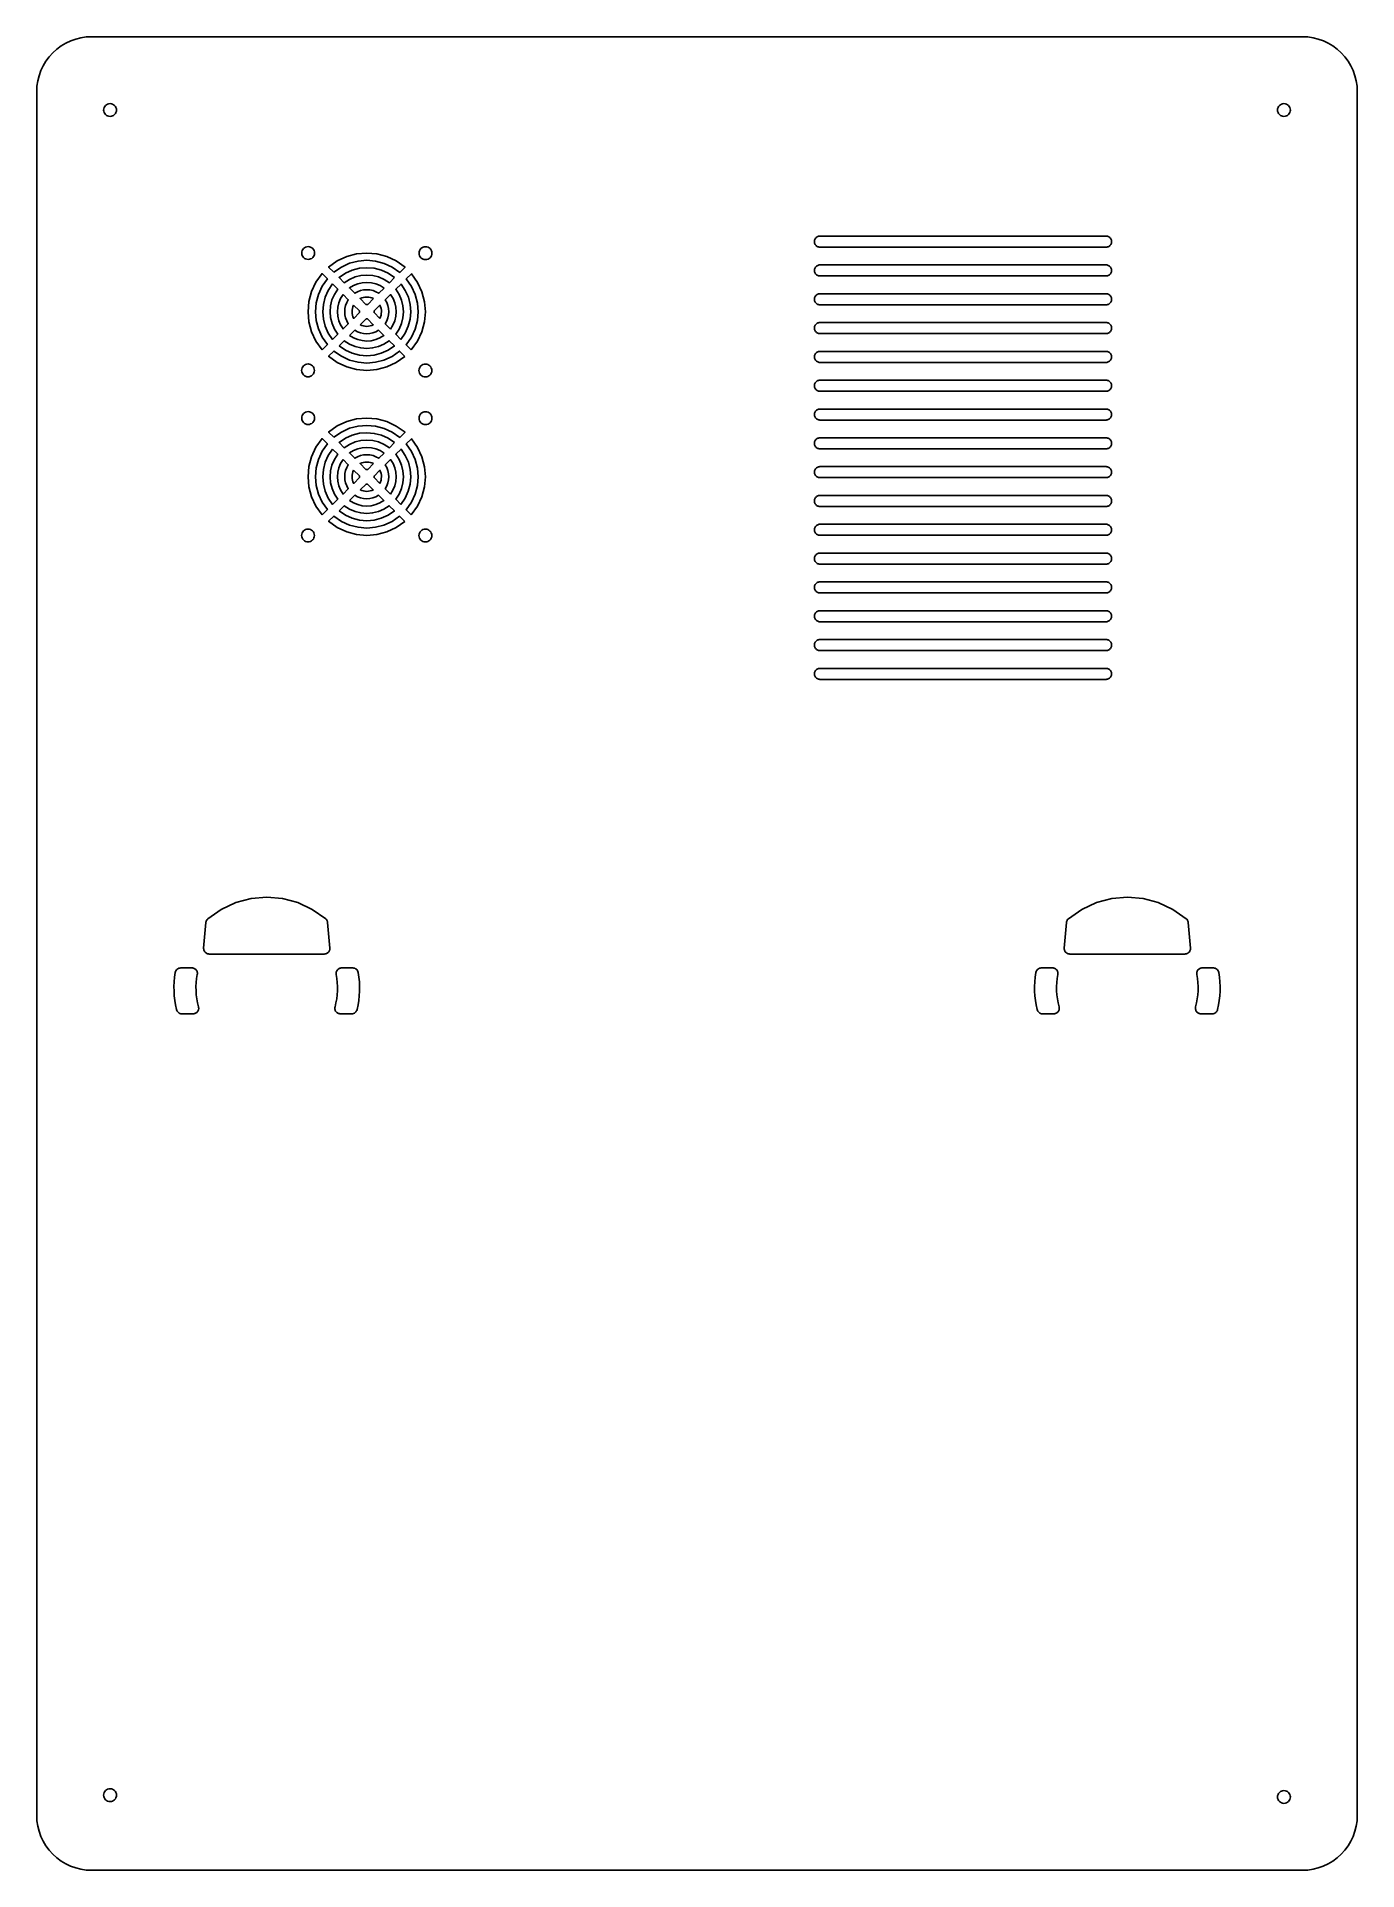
# Model space of a CAD drawing. Extents: x -8.7 to 5.5, y -6.6 to 13.1.
import ezdxf

# ---------------------------------------------------------------- set-up
doc = ezdxf.new("R2010")
doc.units = 0

msp = doc.modelspace()

# ---------------------------------------------------------------- linework, layer by layer
at = {"layer": 'LAYER_1', "color": 0}
for points in [[(-8.662843, 12.530894), (-8.659913, 12.589295), (-8.651307, 12.646709), (-8.637189, 12.702736), (-8.617717, 12.757), (-8.593051, 12.809106), (-8.56335, 12.858673), (-8.528783, 12.905311), (-8.4895, 12.94863), (-8.446165, 12.987858), (-8.399567, 13.022366), (-8.350083, 13.052004), (-8.298083, 13.076606), (-8.243933, 13.096008), (-8.188004, 13.110059), (-8.130665, 13.118591), (-8.072291, 13.121445), (4.919835, 13.121445), (4.978236, 13.118516), (5.03565, 13.109909), (5.091677, 13.095791), (5.145941, 13.076319), (5.198047, 13.051654), (5.247614, 13.021953), (5.294252, 12.987386), (5.337571, 12.948102), (5.376799, 12.904768), (5.411307, 12.858169), (5.440945, 12.808685), (5.465547, 12.756685), (5.484949, 12.702535), (5.499, 12.646606), (5.507531, 12.589268), (5.510386, 12.530894), (5.510386, -5.973039), (5.507457, -6.031445), (5.49885, -6.088854), (5.484732, -6.144886), (5.46526, -6.19915), (5.440594, -6.251256), (5.410894, -6.300823), (5.376327, -6.347461), (5.337043, -6.39078), (5.293709, -6.430008), (5.24711, -6.464516), (5.197626, -6.494154), (5.145626, -6.518756), (5.091476, -6.538157), (5.035547, -6.552205), (4.978209, -6.560736), (4.919835, -6.563591), (-8.072291, -6.563591), (-8.130693, -6.560661), (-8.188106, -6.552059), (-8.244134, -6.537941), (-8.298398, -6.518469), (-8.350504, -6.493803), (-8.400071, -6.464102), (-8.446709, -6.429535), (-8.490028, -6.390252), (-8.529256, -6.346917), (-8.563764, -6.300319), (-8.593402, -6.250835), (-8.618004, -6.198835), (-8.637406, -6.144681), (-8.651457, -6.088752), (-8.659988, -6.031413), (-8.662843, -5.973039)], [(-8.662843, 12.530894), (-8.662843, -5.973039)], [(-5.560803, 3.650701), (-5.704949, 3.752591), (-5.86115, 3.82537), (-6.025382, 3.869039), (-6.193634, 3.883594), (-6.361886, 3.869039), (-6.526118, 3.82537), (-6.682319, 3.752591), (-6.826465, 3.650701)], [(3.675161, 3.650701), (3.531016, 3.752591), (3.374815, 3.82537), (3.210583, 3.869039), (3.042331, 3.883594), (2.874079, 3.869039), (2.709846, 3.82537), (2.553646, 3.752591), (2.4095, 3.650701)], [(-6.847012, 3.610882), (-6.870925, 3.337559)], [(-6.826465, 3.650701), (-6.830685, 3.646736), (-6.834469, 3.642409), (-6.837803, 3.637756), (-6.840661, 3.632815), (-6.843031, 3.627622), (-6.844894, 3.622209), (-6.846224, 3.616618), (-6.847012, 3.610882)], [(-5.540256, 3.610882), (-5.541043, 3.616618), (-5.542374, 3.622209), (-5.544236, 3.627622), (-5.546606, 3.632815), (-5.549465, 3.637756), (-5.552799, 3.642409), (-5.556583, 3.646736), (-5.560803, 3.650701)], [(-5.516343, 3.337559), (-5.540256, 3.610882)], [(2.388953, 3.610882), (2.365039, 3.337559)], [(2.4095, 3.650701), (2.40528, 3.646736), (2.401496, 3.642409), (2.398161, 3.637756), (2.395303, 3.632815), (2.392933, 3.627622), (2.391071, 3.622209), (2.38974, 3.616618), (2.388953, 3.610882)], [(3.695709, 3.610882), (3.694921, 3.616618), (3.693591, 3.622209), (3.691728, 3.627622), (3.689358, 3.632815), (3.6865, 3.637756), (3.683165, 3.642409), (3.679382, 3.646736), (3.675161, 3.650701)], [(3.719622, 3.337559), (3.695709, 3.610882)], [(-6.870925, 3.337559), (-6.871142, 3.33139), (-6.87072, 3.32528), (-6.869673, 3.319276), (-6.868016, 3.313429), (-6.865772, 3.307783), (-6.862945, 3.302382), (-6.859563, 3.29728), (-6.855634, 3.292516), (-6.851232, 3.288189), (-6.846441, 3.28437), (-6.841307, 3.281091), (-6.835878, 3.278358), (-6.830197, 3.276201), (-6.824311, 3.274634), (-6.81826, 3.273681), (-6.812094, 3.273358)], [(-6.812094, 3.273358), (-5.575173, 3.273358)], [(-5.575173, 3.273358), (-5.569008, 3.273681), (-5.562957, 3.274634), (-5.557071, 3.276201), (-5.55139, 3.278358), (-5.545961, 3.281091), (-5.540827, 3.28437), (-5.536035, 3.288189), (-5.531634, 3.292516), (-5.527705, 3.29728), (-5.524323, 3.302382), (-5.521496, 3.307783), (-5.519252, 3.313429), (-5.517594, 3.319276), (-5.516547, 3.32528), (-5.516126, 3.33139), (-5.516343, 3.337559)], [(2.365039, 3.337559), (2.364823, 3.33139), (2.365244, 3.32528), (2.366291, 3.319276), (2.367949, 3.313429), (2.370193, 3.307783), (2.37302, 3.302382), (2.376402, 3.29728), (2.380331, 3.292516), (2.384732, 3.288189), (2.389524, 3.28437), (2.394657, 3.281091), (2.400087, 3.278358), (2.405768, 3.276201), (2.411654, 3.274634), (2.417705, 3.273681), (2.42387, 3.273358)], [(2.42387, 3.273358), (3.660791, 3.273358)], [(3.660791, 3.273358), (3.666957, 3.273681), (3.673008, 3.274634), (3.678894, 3.276201), (3.684575, 3.278358), (3.690004, 3.281091), (3.695138, 3.28437), (3.699929, 3.288189), (3.704331, 3.292516), (3.70826, 3.29728), (3.711642, 3.302382), (3.714469, 3.307783), (3.716713, 3.313429), (3.71837, 3.319276), (3.719417, 3.32528), (3.719839, 3.33139), (3.719622, 3.337559)], [(-7.175382, 3.074764), (-7.182567, 3.025114), (-7.187236, 2.97526), (-7.18939, 2.925299), (-7.189039, 2.875323), (-7.186177, 2.825429), (-7.180815, 2.775709), (-7.172949, 2.72626), (-7.162587, 2.677177)], [(-7.117169, 3.12389), (-7.127736, 3.122941), (-7.137728, 3.120205), (-7.146961, 3.115827), (-7.155256, 3.109969), (-7.162425, 3.102776), (-7.168291, 3.094409), (-7.172673, 3.08502), (-7.175382, 3.074764)], [(-6.997102, 3.123894), (-7.117169, 3.123894)], [(-6.93915, 3.053476), (-6.938244, 3.059992), (-6.938067, 3.066508), (-6.938606, 3.072965), (-6.939846, 3.079307), (-6.941768, 3.085476), (-6.944362, 3.091413), (-6.947614, 3.097063), (-6.951504, 3.102366), (-6.955961, 3.107205), (-6.960878, 3.11148), (-6.966205, 3.115165), (-6.97189, 3.11824), (-6.977874, 3.120673), (-6.984106, 3.122445), (-6.990535, 3.123524), (-6.997102, 3.12389)], [(-6.93915, 3.053476), (-6.946346, 3.010154), (-6.95102, 2.966598), (-6.953173, 2.922913), (-6.952811, 2.879217), (-6.949937, 2.83561), (-6.944555, 2.792209), (-6.936669, 2.749118), (-6.926283, 2.706445)], [(-5.460984, 2.706445), (-5.450598, 2.749114), (-5.442713, 2.792205), (-5.437331, 2.83561), (-5.434457, 2.879213), (-5.434094, 2.922909), (-5.436248, 2.966594), (-5.440921, 3.01015), (-5.448118, 3.053472)], [(-5.390165, 3.12389), (-5.396732, 3.123524), (-5.403161, 3.122445), (-5.409394, 3.120673), (-5.415378, 3.11824), (-5.421063, 3.115165), (-5.42639, 3.11148), (-5.431307, 3.107205), (-5.435764, 3.102366), (-5.439654, 3.097063), (-5.442906, 3.091413), (-5.4455, 3.085476), (-5.447421, 3.079307), (-5.448661, 3.072965), (-5.449201, 3.066508), (-5.449024, 3.059992), (-5.448118, 3.053476)], [(-5.270098, 3.123894), (-5.390165, 3.123894)], [(-5.211886, 3.074764), (-5.214594, 3.08502), (-5.218976, 3.094409), (-5.224843, 3.102776), (-5.232012, 3.109969), (-5.240307, 3.115827), (-5.249539, 3.120205), (-5.259531, 3.122941), (-5.270098, 3.12389)], [(-5.224681, 2.677177), (-5.214319, 2.72626), (-5.206453, 2.775709), (-5.201091, 2.825429), (-5.198228, 2.875323), (-5.197874, 2.925295), (-5.200031, 2.97526), (-5.204697, 3.02511), (-5.211882, 3.07476)], [(2.060583, 3.074764), (2.053398, 3.025114), (2.048728, 2.97526), (2.046575, 2.925299), (2.046925, 2.875323), (2.049787, 2.825429), (2.05515, 2.775709), (2.063016, 2.72626), (2.073378, 2.677177)], [(2.118795, 3.12389), (2.108228, 3.122941), (2.098236, 3.120205), (2.089004, 3.115827), (2.080709, 3.109969), (2.073539, 3.102776), (2.067673, 3.094409), (2.063291, 3.08502), (2.060583, 3.074764)], [(2.238862, 3.123894), (2.118795, 3.123894)], [(2.296815, 3.053476), (2.29772, 3.059992), (2.297898, 3.066508), (2.297358, 3.072965), (2.296118, 3.079307), (2.294197, 3.085476), (2.291602, 3.091413), (2.28835, 3.097063), (2.284461, 3.102366), (2.280004, 3.107205), (2.275087, 3.11148), (2.26976, 3.115165), (2.264075, 3.11824), (2.258091, 3.120673), (2.251858, 3.122445), (2.245429, 3.123524), (2.238862, 3.12389)], [(2.296815, 3.053476), (2.289618, 3.010154), (2.284945, 2.966598), (2.282791, 2.922913), (2.283154, 2.879217), (2.286028, 2.83561), (2.291409, 2.792209), (2.299295, 2.749118), (2.309681, 2.706445)], [(3.77498, 2.706445), (3.785366, 2.749114), (3.793252, 2.792205), (3.798634, 2.83561), (3.801508, 2.879213), (3.80187, 2.922909), (3.799717, 2.966594), (3.795043, 3.01015), (3.787846, 3.053472)], [(3.845799, 3.12389), (3.839232, 3.123524), (3.832803, 3.122445), (3.826571, 3.120673), (3.820587, 3.11824), (3.814902, 3.115165), (3.809575, 3.11148), (3.804657, 3.107205), (3.800201, 3.102366), (3.796311, 3.097063), (3.793059, 3.091413), (3.790465, 3.085476), (3.788543, 3.079307), (3.787303, 3.072965), (3.786764, 3.066508), (3.786941, 3.059992), (3.787846, 3.053476)], [(3.965866, 3.123894), (3.845799, 3.123894)], [(4.024079, 3.074764), (4.02137, 3.08502), (4.016988, 3.094409), (4.011122, 3.102776), (4.003953, 3.109969), (3.995657, 3.115827), (3.986425, 3.120205), (3.976433, 3.122941), (3.965866, 3.12389)], [(4.011283, 2.677177), (4.021646, 2.72626), (4.029512, 2.775709), (4.034874, 2.825429), (4.037736, 2.875323), (4.038091, 2.925295), (4.035933, 2.97526), (4.031268, 3.02511), (4.024083, 3.07476)], [(-7.162587, 2.677177), (-7.159425, 2.667583), (-7.154787, 2.658854), (-7.148843, 2.651114), (-7.141748, 2.644492), (-7.133665, 2.639118), (-7.12476, 2.635122), (-7.115193, 2.63263), (-7.10513, 2.631772)], [(-7.10513, 2.631772), (-6.983236, 2.631772)], [(-6.983236, 2.631772), (-6.976386, 2.632169), (-6.969697, 2.633343), (-6.963228, 2.635264), (-6.957039, 2.637902), (-6.951189, 2.64122), (-6.945736, 2.645201), (-6.940748, 2.649807), (-6.93628, 2.655012), (-6.932445, 2.660697), (-6.929319, 2.666728), (-6.926925, 2.673035), (-6.925268, 2.679559), (-6.924362, 2.686224), (-6.92422, 2.692972), (-6.924858, 2.699732), (-6.926283, 2.706441)], [(-5.460984, 2.706445), (-5.462409, 2.699736), (-5.463047, 2.692972), (-5.462906, 2.686224), (-5.462, 2.679559), (-5.460343, 2.673035), (-5.457949, 2.666728), (-5.454823, 2.660697), (-5.450988, 2.655012), (-5.44652, 2.649807), (-5.441531, 2.645201), (-5.436079, 2.64122), (-5.430228, 2.637902), (-5.424039, 2.635264), (-5.417571, 2.633343), (-5.410882, 2.632169), (-5.404031, 2.631772)], [(-5.404031, 2.631772), (-5.282138, 2.631772)], [(-5.282138, 2.631772), (-5.272075, 2.63263), (-5.262508, 2.635122), (-5.253602, 2.639118), (-5.24552, 2.644492), (-5.238425, 2.651114), (-5.23248, 2.658854), (-5.227843, 2.667583), (-5.224681, 2.677177)], [(2.073378, 2.677177), (2.076539, 2.667583), (2.081177, 2.658854), (2.087122, 2.651114), (2.094217, 2.644492), (2.102299, 2.639118), (2.111205, 2.635122), (2.120772, 2.63263), (2.130835, 2.631772)], [(2.130835, 2.631772), (2.252728, 2.631772)], [(2.252728, 2.631772), (2.259579, 2.632169), (2.266268, 2.633343), (2.272736, 2.635264), (2.278925, 2.637902), (2.284776, 2.64122), (2.290228, 2.645201), (2.295217, 2.649807), (2.299685, 2.655012), (2.30352, 2.660697), (2.306646, 2.666728), (2.309039, 2.673035), (2.310697, 2.679559), (2.311602, 2.686224), (2.311744, 2.692972), (2.311106, 2.699732), (2.309681, 2.706441)], [(3.77498, 2.706445), (3.773555, 2.699736), (3.772917, 2.692972), (3.773059, 2.686224), (3.773965, 2.679559), (3.775622, 2.673035), (3.778016, 2.666728), (3.781142, 2.660697), (3.784976, 2.655012), (3.789445, 2.649807), (3.794433, 2.645201), (3.799886, 2.64122), (3.805736, 2.637902), (3.811925, 2.635264), (3.818394, 2.633343), (3.825083, 2.632169), (3.831933, 2.631772)], [(3.831933, 2.631772), (3.953827, 2.631772)], [(3.953827, 2.631772), (3.96389, 2.63263), (3.973457, 2.635122), (3.982362, 2.639118), (3.990445, 2.644492), (3.997539, 2.651114), (4.003484, 2.658854), (4.008122, 2.667583), (4.011283, 2.677177)]]:
    msp.add_lwpolyline(points, dxfattribs=at)
for points in [[(-7.94435, 12.334039), (-7.942949, 12.347925), (-7.938937, 12.360858), (-7.932583, 12.372559), (-7.924169, 12.382756), (-7.913972, 12.391169), (-7.902272, 12.397524), (-7.889339, 12.401535), (-7.875453, 12.402937), (-7.861567, 12.401539), (-7.848634, 12.397524), (-7.836933, 12.391173), (-7.826736, 12.38276), (-7.818323, 12.372563), (-7.811969, 12.360862), (-7.807957, 12.347929), (-7.806555, 12.334043), (-7.807957, 12.320157), (-7.811969, 12.307224), (-7.818323, 12.295524), (-7.826736, 12.285327), (-7.836933, 12.276909), (-7.848634, 12.270559), (-7.861567, 12.266543), (-7.875453, 12.265142), (-7.889339, 12.266543), (-7.902272, 12.270555), (-7.913972, 12.276909), (-7.924169, 12.285323), (-7.932583, 12.29552), (-7.938937, 12.30722), (-7.942949, 12.320154)], [(4.654083, 12.334043), (4.655484, 12.347929), (4.659496, 12.360858), (4.66585, 12.372563), (4.674264, 12.38276), (4.684461, 12.391169), (4.696165, 12.397524), (4.709094, 12.401535), (4.72298, 12.402937), (4.736866, 12.401539), (4.749799, 12.397524), (4.7615, 12.391173), (4.771697, 12.38276), (4.78011, 12.372563), (4.786465, 12.360862), (4.790476, 12.347929), (4.791878, 12.334043), (4.79048, 12.320157), (4.786465, 12.307224), (4.780114, 12.295524), (4.771701, 12.285327), (4.761504, 12.276913), (4.749803, 12.270559), (4.73687, 12.266547), (4.722984, 12.265146), (4.709098, 12.266543), (4.696165, 12.270559), (4.684465, 12.276909), (4.674268, 12.285323), (4.665854, 12.29552), (4.6595, 12.30722), (4.655488, 12.320154), (4.654087, 12.334039)], [(-5.818354, 10.79861), (-5.816953, 10.812496), (-5.812941, 10.825425), (-5.806587, 10.83713), (-5.798173, 10.847327), (-5.787976, 10.855736), (-5.776272, 10.862091), (-5.763343, 10.866102), (-5.749457, 10.867504), (-5.735571, 10.866106), (-5.722638, 10.862091), (-5.710937, 10.85574), (-5.70074, 10.847327), (-5.692327, 10.83713), (-5.685972, 10.825429), (-5.681961, 10.812496), (-5.680559, 10.79861), (-5.681957, 10.784724), (-5.685972, 10.771791), (-5.692323, 10.760091), (-5.700736, 10.749894), (-5.710933, 10.74148), (-5.722634, 10.735126), (-5.735567, 10.731114), (-5.749453, 10.729713), (-5.763339, 10.73111), (-5.776272, 10.735126), (-5.787972, 10.741476), (-5.798169, 10.74989), (-5.806583, 10.760087), (-5.812937, 10.771787), (-5.816949, 10.78472), (-5.81835, 10.798606)], [(-4.42072, 10.797236), (-4.422122, 10.811122), (-4.426134, 10.824055), (-4.432488, 10.835756), (-4.440902, 10.845953), (-4.451098, 10.854366), (-4.462799, 10.86072), (-4.475732, 10.864732), (-4.489618, 10.866134), (-4.503504, 10.864732), (-4.516437, 10.86072), (-4.528138, 10.854366), (-4.538335, 10.845953), (-4.546748, 10.835756), (-4.553102, 10.824055), (-4.557114, 10.811122), (-4.558516, 10.797236), (-4.557114, 10.78335), (-4.553102, 10.770417), (-4.546748, 10.758717), (-4.538335, 10.74852), (-4.528138, 10.740106), (-4.516437, 10.733752), (-4.503504, 10.72974), (-4.489618, 10.728339), (-4.475732, 10.72974), (-4.462799, 10.733752), (-4.451098, 10.740106), (-4.440902, 10.74852), (-4.432488, 10.758717), (-4.426134, 10.770417), (-4.422122, 10.78335)], [(-0.257331, 10.980161), (2.813535, 10.980161), (2.821358, 10.979642), (2.828941, 10.978118), (2.836205, 10.975638), (2.843059, 10.972248), (2.849421, 10.968008), (2.855201, 10.962957), (2.860315, 10.95715), (2.864677, 10.950634), (2.868138, 10.943598), (2.87061, 10.936268), (2.872094, 10.928736), (2.872587, 10.921106), (2.872094, 10.913476), (2.87061, 10.905945), (2.868138, 10.898614), (2.864677, 10.891579), (2.860315, 10.885063), (2.855201, 10.879256), (2.849421, 10.874205), (2.843059, 10.869961), (2.836205, 10.866575), (2.828941, 10.864094), (2.821358, 10.862571), (2.813535, 10.862051), (-0.257331, 10.862051), (-0.265154, 10.862571), (-0.272736, 10.864094), (-0.28, 10.866575), (-0.286854, 10.869961), (-0.293217, 10.874205), (-0.298996, 10.879256), (-0.30411, 10.885063), (-0.308472, 10.891579), (-0.311933, 10.898614), (-0.314406, 10.905945), (-0.31589, 10.913476), (-0.316382, 10.921106), (-0.31589, 10.928736), (-0.314406, 10.936268), (-0.311933, 10.943598), (-0.308472, 10.950634), (-0.30411, 10.95715), (-0.298996, 10.962957), (-0.293217, 10.968008), (-0.286854, 10.972248), (-0.28, 10.975638), (-0.272736, 10.978118), (-0.265154, 10.979642)], [(-5.473874, 10.592098), (-5.529681, 10.648028), (-5.436382, 10.714213), (-5.335193, 10.761421), (-5.228744, 10.789673), (-5.119673, 10.798976), (-5.010622, 10.789339), (-4.904224, 10.760776), (-4.803118, 10.713299), (-4.709937, 10.646917), (-4.765862, 10.59111), (-4.846657, 10.647543), (-4.934031, 10.687906), (-5.025787, 10.712189), (-5.119744, 10.720386), (-5.21372, 10.712484), (-5.305524, 10.688476), (-5.392969, 10.64835)], [(-4.821854, 10.535244), (-4.877945, 10.479276), (-4.93374, 10.515764), (-4.993555, 10.541862), (-5.056051, 10.557571), (-5.119894, 10.562878), (-5.183748, 10.557783), (-5.24628, 10.54228), (-5.306154, 10.516354), (-5.362031, 10.480012), (-5.418004, 10.536106), (-5.349634, 10.582335), (-5.275965, 10.615307), (-5.198772, 10.635035), (-5.119819, 10.641524), (-5.040882, 10.634783), (-4.963728, 10.614815), (-4.89013, 10.581634)], [(2.813535, 10.552713), (-0.257331, 10.552713), (-0.265154, 10.553232), (-0.272736, 10.554756), (-0.28, 10.557236), (-0.286854, 10.560626), (-0.293217, 10.564866), (-0.298996, 10.569917), (-0.30411, 10.575724), (-0.308472, 10.58224), (-0.311933, 10.589276), (-0.314406, 10.596606), (-0.31589, 10.604138), (-0.316382, 10.611768), (-0.31589, 10.619398), (-0.314406, 10.626929), (-0.311933, 10.63426), (-0.308472, 10.641295), (-0.30411, 10.647811), (-0.298996, 10.653618), (-0.293217, 10.658669), (-0.286854, 10.662909), (-0.28, 10.666299), (-0.272736, 10.66878), (-0.265154, 10.670303), (-0.257331, 10.670823), (2.813535, 10.670823), (2.821358, 10.670303), (2.828941, 10.66878), (2.836205, 10.666299), (2.843059, 10.662909), (2.849421, 10.658669), (2.855201, 10.653618), (2.860315, 10.647811), (2.864677, 10.641295), (2.868138, 10.63426), (2.87061, 10.626929), (2.872094, 10.619398), (2.872587, 10.611768), (2.872094, 10.604138), (2.87061, 10.596606), (2.868138, 10.589276), (2.864677, 10.58224), (2.860315, 10.575724), (2.855201, 10.569917), (2.849421, 10.564866), (2.843059, 10.560626), (2.836205, 10.557236), (2.828941, 10.554756), (2.821358, 10.553232)], [(-5.59913, 9.759661), (-5.665276, 9.852776), (-5.712516, 9.95378), (-5.74085, 10.060047), (-5.750295, 10.168949), (-5.740854, 10.277866), (-5.712535, 10.384169), (-5.665343, 10.485236), (-5.599283, 10.578437), (-5.543469, 10.522496), (-5.599579, 10.441685), (-5.639657, 10.354362), (-5.663701, 10.262701), (-5.671705, 10.168878), (-5.663661, 10.075067), (-5.639567, 9.983445), (-5.599417, 9.896185), (-5.543201, 9.815465)], [(-5.487583, 10.466492), (-5.431591, 10.410374), (-5.467768, 10.354583), (-5.493594, 10.294827), (-5.509071, 10.232433), (-5.514197, 10.168728), (-5.508969, 10.105035), (-5.493378, 10.042685), (-5.467433, 9.982996), (-5.431122, 9.927299), (-5.487213, 9.871335), (-5.533406, 9.939524), (-5.566406, 10.013004), (-5.586217, 10.090016), (-5.592843, 10.168803), (-5.586287, 10.247602), (-5.566559, 10.324657), (-5.533654, 10.398205)], [(-4.934213, 10.42313), (-4.990843, 10.366622), (-5.021256, 10.383524), (-5.053287, 10.395618), (-5.08639, 10.402902), (-5.120039, 10.405374), (-5.153697, 10.403031), (-5.186823, 10.39587), (-5.218886, 10.383894), (-5.249354, 10.367091), (-5.305878, 10.423732), (-5.262646, 10.450201), (-5.21663, 10.469075), (-5.16876, 10.480366), (-5.119969, 10.484071), (-5.071185, 10.480193), (-5.023343, 10.468744), (-4.977374, 10.44972)], [(-4.754142, 9.870795), (-4.810114, 9.92689), (-4.773799, 9.982484), (-4.747791, 10.042071), (-4.732094, 10.104327), (-4.72672, 10.167929), (-4.731677, 10.231563), (-4.746969, 10.293906), (-4.772606, 10.353634), (-4.808594, 10.409429), (-4.752476, 10.465429), (-4.70661, 10.39713), (-4.673929, 10.323598), (-4.654421, 10.246591), (-4.648075, 10.167862), (-4.654886, 10.089161), (-4.674839, 10.012252), (-4.707929, 9.938878)], [(-4.642465, 9.758874), (-4.698272, 9.814803), (-4.64202, 9.895406), (-4.601752, 9.982551), (-4.577476, 10.074067), (-4.569213, 10.167787), (-4.576969, 10.261543), (-4.600752, 10.353161), (-4.640583, 10.440476), (-4.696465, 10.521315), (-4.640524, 10.577134), (-4.574713, 10.483894), (-4.527799, 10.382831), (-4.499776, 10.276567), (-4.490622, 10.167717), (-4.500327, 10.058902), (-4.528882, 9.952744), (-4.576264, 9.851862)], [(-5.375406, 10.354071), (-5.318839, 10.297378), (-5.335457, 10.267), (-5.347303, 10.235055), (-5.354382, 10.202067), (-5.356693, 10.168567), (-5.354228, 10.135075), (-5.346996, 10.102126), (-5.334992, 10.070244), (-5.31822, 10.039957), (-5.374854, 9.983449), (-5.401291, 10.0265), (-5.420193, 10.072331), (-5.431559, 10.12002), (-5.43539, 10.16865), (-5.431689, 10.217291), (-5.420457, 10.265024), (-5.401697, 10.310925)], [(-5.261256, 10.239673), (-5.198795, 10.177075), (-5.198583, 10.159335), (-5.26065, 10.097406), (-5.268154, 10.114488), (-5.273531, 10.132154), (-5.276791, 10.150209), (-5.277929, 10.168465), (-5.276945, 10.186728), (-5.273839, 10.204815), (-5.26861, 10.222524)], [(-5.048417, 10.309173), (-5.110484, 10.247244), (-5.120161, 10.247878), (-5.129843, 10.247315), (-5.191882, 10.309488), (-5.174618, 10.317012), (-5.156776, 10.322374), (-5.138539, 10.325575), (-5.120114, 10.32661), (-5.101693, 10.325488), (-5.083472, 10.322209), (-5.06565, 10.316772)], [(-4.980264, 10.097413), (-5.042303, 10.159583), (-5.042063, 10.176472), (-4.97935, 10.239047), (-4.972098, 10.221957), (-4.966957, 10.204315), (-4.963921, 10.186307), (-4.962988, 10.168126), (-4.964157, 10.149957), (-4.967429, 10.131988), (-4.972799, 10.114413)], [(-4.866268, 9.983165), (-4.922787, 10.039811), (-4.906039, 10.070012), (-4.894028, 10.101803), (-4.886756, 10.134665), (-4.884228, 10.168071), (-4.886445, 10.201496), (-4.893413, 10.234417), (-4.905134, 10.266311), (-4.921614, 10.296657), (-4.864909, 10.35324), (-4.838783, 10.310106), (-4.820181, 10.264244), (-4.809098, 10.216571), (-4.805528, 10.168004), (-4.809465, 10.119461), (-4.820906, 10.071862), (-4.839843, 10.026126)], [(2.813535, 10.243378), (-0.257331, 10.243378), (-0.265154, 10.243898), (-0.272736, 10.245421), (-0.28, 10.247902), (-0.286854, 10.251291), (-0.293217, 10.255531), (-0.298996, 10.260583), (-0.30411, 10.26639), (-0.308472, 10.272906), (-0.311933, 10.279941), (-0.314406, 10.287272), (-0.31589, 10.294803), (-0.316382, 10.302433), (-0.31589, 10.310063), (-0.314406, 10.317594), (-0.311933, 10.324925), (-0.308472, 10.331961), (-0.30411, 10.338476), (-0.298996, 10.344283), (-0.293217, 10.349335), (-0.286854, 10.353575), (-0.28, 10.356965), (-0.272736, 10.359445), (-0.265154, 10.360969), (-0.257331, 10.361488), (2.813535, 10.361488), (2.821358, 10.360969), (2.828941, 10.359445), (2.836205, 10.356965), (2.843059, 10.353575), (2.849421, 10.349335), (2.855201, 10.344283), (2.860315, 10.338476), (2.864677, 10.331961), (2.868138, 10.324925), (2.87061, 10.317594), (2.872094, 10.310063), (2.872587, 10.302433), (2.872094, 10.294803), (2.87061, 10.287272), (2.868138, 10.279941), (2.864677, 10.272906), (2.860315, 10.26639), (2.855201, 10.260583), (2.849421, 10.255531), (2.843059, 10.251291), (2.836205, 10.247902), (2.828941, 10.245421), (2.821358, 10.243898)], [(-5.190673, 10.028181), (-5.127961, 10.09076), (-5.112697, 10.090783), (-5.050232, 10.028185), (-5.067146, 10.020957), (-5.084606, 10.015795), (-5.102437, 10.012697), (-5.120449, 10.011665), (-5.138465, 10.012697), (-5.156295, 10.015795), (-5.17376, 10.020957)], [(2.813535, 9.934039), (-0.257331, 9.934039), (-0.265154, 9.934559), (-0.272736, 9.936083), (-0.28, 9.938563), (-0.286854, 9.941953), (-0.293217, 9.946193), (-0.298996, 9.951244), (-0.30411, 9.957051), (-0.308472, 9.963567), (-0.311933, 9.970602), (-0.314406, 9.977933), (-0.31589, 9.985465), (-0.316382, 9.993094), (-0.31589, 10.000724), (-0.314406, 10.008256), (-0.311933, 10.015587), (-0.308472, 10.022622), (-0.30411, 10.029138), (-0.298996, 10.034945), (-0.293217, 10.039996), (-0.286854, 10.044236), (-0.28, 10.047626), (-0.272736, 10.050106), (-0.265154, 10.05163), (-0.257331, 10.05215), (2.813535, 10.05215), (2.821358, 10.05163), (2.828941, 10.050106), (2.836205, 10.047626), (2.843059, 10.044236), (2.849421, 10.039996), (2.855201, 10.034945), (2.860315, 10.029138), (2.864677, 10.022622), (2.868138, 10.015587), (2.87061, 10.008256), (2.872094, 10.000724), (2.872587, 9.993094), (2.872094, 9.985465), (2.87061, 9.977933), (2.868138, 9.970602), (2.864677, 9.963567), (2.860315, 9.957051), (2.855201, 9.951244), (2.849421, 9.946193), (2.843059, 9.941953), (2.836205, 9.938563), (2.828941, 9.936083), (2.821358, 9.934559)], [(-5.417547, 9.801803), (-5.361429, 9.857799), (-5.305835, 9.821795), (-5.246307, 9.796059), (-5.184154, 9.780591), (-5.120689, 9.775402), (-5.05722, 9.780488), (-4.995059, 9.795862), (-4.935516, 9.821528), (-4.879902, 9.857484), (-4.823909, 9.801366), (-4.892028, 9.755535), (-4.96537, 9.722827), (-5.042197, 9.703236), (-5.120764, 9.696756), (-5.199323, 9.703378), (-5.276138, 9.723094), (-5.349461, 9.755906)], [(-5.305114, 9.913992), (-5.248409, 9.970575), (-5.218248, 9.95411), (-5.186539, 9.942339), (-5.153795, 9.935272), (-5.120535, 9.932906), (-5.087276, 9.93524), (-5.054531, 9.94228), (-5.022819, 9.954028), (-4.992654, 9.97048), (-4.936083, 9.913787), (-4.979035, 9.887693), (-5.024713, 9.869063), (-5.072209, 9.857906), (-5.12061, 9.854209), (-5.169012, 9.857969), (-5.216504, 9.869193), (-5.262173, 9.887866)], [(-4.712205, 9.689421), (-4.80526, 9.623646), (-4.906138, 9.576709), (-5.01222, 9.548598), (-5.120906, 9.539303), (-5.229587, 9.548815), (-5.33565, 9.577122), (-5.436492, 9.62422), (-5.5295, 9.690094), (-5.473559, 9.745917), (-5.392941, 9.689988), (-5.305843, 9.65), (-5.214421, 9.625965), (-5.120835, 9.617894), (-5.027244, 9.625787), (-4.935807, 9.649661), (-4.848681, 9.689516), (-4.768024, 9.745362)], [(2.813535, 9.624705), (-0.257331, 9.624705), (-0.265154, 9.625224), (-0.272736, 9.626748), (-0.28, 9.629228), (-0.286854, 9.632618), (-0.293217, 9.636858), (-0.298996, 9.641909), (-0.30411, 9.647717), (-0.308472, 9.654232), (-0.311933, 9.661268), (-0.314406, 9.668598), (-0.31589, 9.67613), (-0.316382, 9.68376), (-0.31589, 9.69139), (-0.314406, 9.698921), (-0.311933, 9.706252), (-0.308472, 9.713287), (-0.30411, 9.719803), (-0.298996, 9.72561), (-0.293217, 9.730661), (-0.286854, 9.734902), (-0.28, 9.738291), (-0.272736, 9.740772), (-0.265154, 9.742295), (-0.257331, 9.742815), (2.813535, 9.742815), (2.821358, 9.742295), (2.828941, 9.740772), (2.836205, 9.738291), (2.843059, 9.734902), (2.849421, 9.730661), (2.855201, 9.72561), (2.860315, 9.719803), (2.864677, 9.713287), (2.868138, 9.706252), (2.87061, 9.698921), (2.872094, 9.69139), (2.872587, 9.68376), (2.872094, 9.67613), (2.87061, 9.668598), (2.868138, 9.661268), (2.864677, 9.654232), (2.860315, 9.647717), (2.855201, 9.641909), (2.849421, 9.636858), (2.843059, 9.632618), (2.836205, 9.629228), (2.828941, 9.626748), (2.821358, 9.625224)], [(-5.681933, 9.538768), (-5.683335, 9.552654), (-5.687346, 9.565587), (-5.693701, 9.577287), (-5.702114, 9.587484), (-5.712307, 9.595898), (-5.724012, 9.602252), (-5.736941, 9.606264), (-5.750827, 9.607665), (-5.764713, 9.606268), (-5.777646, 9.602252), (-5.789346, 9.595902), (-5.799543, 9.587488), (-5.807957, 9.577291), (-5.814311, 9.565591), (-5.818323, 9.552657), (-5.819724, 9.538772), (-5.818327, 9.524886), (-5.814311, 9.511953), (-5.807961, 9.500252), (-5.799547, 9.490055), (-5.78935, 9.481642), (-5.77765, 9.475287), (-5.764717, 9.471276), (-5.750831, 9.469874), (-5.736945, 9.471272), (-5.724012, 9.475287), (-5.712311, 9.481638), (-5.702114, 9.490051), (-5.693701, 9.500248), (-5.687346, 9.511949), (-5.683335, 9.524882)], [(-4.422091, 9.537398), (-4.423492, 9.551283), (-4.427504, 9.564217), (-4.433858, 9.575917), (-4.442272, 9.586114), (-4.452469, 9.594528), (-4.464173, 9.600882), (-4.477102, 9.604894), (-4.490988, 9.606295), (-4.504874, 9.604894), (-4.517807, 9.600882), (-4.529508, 9.594528), (-4.539705, 9.586114), (-4.548118, 9.575917), (-4.554472, 9.564217), (-4.558484, 9.551283), (-4.559886, 9.537398), (-4.558488, 9.523512), (-4.554472, 9.510579), (-4.548122, 9.498878), (-4.539709, 9.488681), (-4.529512, 9.480268), (-4.517811, 9.473913), (-4.504878, 9.469902), (-4.490992, 9.4685), (-4.477106, 9.469902), (-4.464173, 9.473913), (-4.452472, 9.480268), (-4.442276, 9.488681), (-4.433862, 9.498878), (-4.427508, 9.510579), (-4.423496, 9.523512), (-4.422094, 9.537398)], [(2.813535, 9.315366), (-0.257331, 9.315366), (-0.265154, 9.315886), (-0.272736, 9.317409), (-0.28, 9.31989), (-0.286854, 9.32328), (-0.293217, 9.32752), (-0.298996, 9.332571), (-0.30411, 9.338378), (-0.308472, 9.344894), (-0.311933, 9.351929), (-0.314406, 9.35926), (-0.31589, 9.366791), (-0.316382, 9.374421), (-0.31589, 9.382051), (-0.314406, 9.389583), (-0.311933, 9.396913), (-0.308472, 9.403949), (-0.30411, 9.410465), (-0.298996, 9.416272), (-0.293217, 9.421323), (-0.286854, 9.425563), (-0.28, 9.428953), (-0.272736, 9.431433), (-0.265154, 9.432957), (-0.257331, 9.433476), (2.813535, 9.433476), (2.821358, 9.432957), (2.828941, 9.431433), (2.836205, 9.428953), (2.843059, 9.425563), (2.849421, 9.421323), (2.855201, 9.416272), (2.860315, 9.410465), (2.864677, 9.403949), (2.868138, 9.396913), (2.87061, 9.389583), (2.872094, 9.382051), (2.872587, 9.374421), (2.872094, 9.366791), (2.87061, 9.35926), (2.868138, 9.351929), (2.864677, 9.344894), (2.860315, 9.338378), (2.855201, 9.332571), (2.849421, 9.32752), (2.843059, 9.32328), (2.836205, 9.31989), (2.828941, 9.317409), (2.821358, 9.315886)], [(-5.81835, 9.026957), (-5.816949, 9.040843), (-5.812937, 9.053772), (-5.806583, 9.065476), (-5.798173, 9.075673), (-5.787976, 9.084083), (-5.776272, 9.090437), (-5.763343, 9.094449), (-5.749457, 9.09585), (-5.735571, 9.094453), (-5.722638, 9.090437), (-5.710937, 9.084087), (-5.70074, 9.075673), (-5.692327, 9.065476), (-5.685972, 9.053776), (-5.681961, 9.040843), (-5.680559, 9.026957), (-5.681957, 9.013071), (-5.685972, 9.000138), (-5.692323, 8.988437), (-5.700736, 8.97824), (-5.710933, 8.969827), (-5.722634, 8.963472), (-5.735567, 8.959461), (-5.749453, 8.958059), (-5.763339, 8.959457), (-5.776272, 8.963472), (-5.787972, 8.969823), (-5.798169, 8.978236), (-5.806583, 8.988433), (-5.812937, 9.000134), (-5.816949, 9.013067), (-5.81835, 9.026953)], [(-4.42072, 9.025583), (-4.422122, 9.039469), (-4.426134, 9.052402), (-4.432488, 9.064102), (-4.440902, 9.074299), (-4.451098, 9.082713), (-4.462799, 9.089067), (-4.475732, 9.093079), (-4.489618, 9.09448), (-4.503504, 9.093079), (-4.516437, 9.089067), (-4.528138, 9.082713), (-4.538335, 9.074299), (-4.546748, 9.064102), (-4.553102, 9.052402), (-4.557114, 9.039469), (-4.558516, 9.025583), (-4.557114, 9.011697), (-4.553102, 8.998764), (-4.546748, 8.987063), (-4.538335, 8.976866), (-4.528138, 8.968453), (-4.516437, 8.962098), (-4.503504, 8.958087), (-4.489618, 8.956685), (-4.475732, 8.958087), (-4.462799, 8.962098), (-4.451098, 8.968453), (-4.440902, 8.976866), (-4.432488, 8.987063), (-4.426134, 8.998764), (-4.422122, 9.011697)], [(2.813535, 9.006031), (-0.257331, 9.006031), (-0.265154, 9.006551), (-0.272736, 9.008075), (-0.28, 9.010555), (-0.286854, 9.013945), (-0.293217, 9.018185), (-0.298996, 9.023236), (-0.30411, 9.029043), (-0.308472, 9.035559), (-0.311933, 9.042594), (-0.314406, 9.049925), (-0.31589, 9.057457), (-0.316382, 9.065087), (-0.31589, 9.072717), (-0.314406, 9.080248), (-0.311933, 9.087579), (-0.308472, 9.094614), (-0.30411, 9.10113), (-0.298996, 9.106937), (-0.293217, 9.111988), (-0.286854, 9.116228), (-0.28, 9.119618), (-0.272736, 9.122098), (-0.265154, 9.123622), (-0.257331, 9.124142), (2.813535, 9.124142), (2.821358, 9.123622), (2.828941, 9.122098), (2.836205, 9.119618), (2.843059, 9.116228), (2.849421, 9.111988), (2.855201, 9.106937), (2.860315, 9.10113), (2.864677, 9.094614), (2.868138, 9.087579), (2.87061, 9.080248), (2.872094, 9.072717), (2.872587, 9.065087), (2.872094, 9.057457), (2.87061, 9.049925), (2.868138, 9.042594), (2.864677, 9.035559), (2.860315, 9.029043), (2.855201, 9.023236), (2.849421, 9.018185), (2.843059, 9.013945), (2.836205, 9.010555), (2.828941, 9.008075), (2.821358, 9.006551)], [(-5.473874, 8.820445), (-5.529681, 8.876374), (-5.436382, 8.942559), (-5.335193, 8.989768), (-5.228744, 9.01802), (-5.119673, 9.027323), (-5.010622, 9.017685), (-4.904224, 8.989122), (-4.803118, 8.941646), (-4.709937, 8.875264), (-4.765862, 8.819457), (-4.846657, 8.87589), (-4.934031, 8.916252), (-5.025787, 8.940535), (-5.119744, 8.948732), (-5.21372, 8.940831), (-5.305524, 8.916823), (-5.392969, 8.876697)], [(-4.821854, 8.763591), (-4.877945, 8.707622), (-4.93374, 8.74411), (-4.993555, 8.770209), (-5.056051, 8.785917), (-5.119894, 8.791224), (-5.183748, 8.78613), (-5.24628, 8.770626), (-5.306154, 8.744701), (-5.362031, 8.708358), (-5.418004, 8.764453), (-5.349634, 8.810681), (-5.275965, 8.843654), (-5.198772, 8.863382), (-5.119819, 8.86987), (-5.040882, 8.86313), (-4.963728, 8.843161), (-4.89013, 8.80998)], [(-5.59913, 7.988008), (-5.665276, 8.081122), (-5.712516, 8.182126), (-5.74085, 8.288394), (-5.750295, 8.397295), (-5.740854, 8.506213), (-5.712535, 8.612516), (-5.665343, 8.713583), (-5.599283, 8.806783), (-5.543469, 8.750843), (-5.599579, 8.670031), (-5.639657, 8.582709), (-5.663701, 8.491047), (-5.671705, 8.397224), (-5.663661, 8.303413), (-5.639567, 8.211791), (-5.599417, 8.124531), (-5.543201, 8.043811)], [(-5.487583, 8.694839), (-5.431591, 8.63872), (-5.467768, 8.582929), (-5.493594, 8.523173), (-5.509071, 8.46078), (-5.514197, 8.397075), (-5.508969, 8.333382), (-5.493378, 8.271031), (-5.467433, 8.211343), (-5.431122, 8.155646), (-5.487213, 8.099681), (-5.533406, 8.16787), (-5.566406, 8.24135), (-5.586217, 8.318362), (-5.592843, 8.39715), (-5.586287, 8.475949), (-5.566559, 8.553004), (-5.533654, 8.626551)], [(-4.934213, 8.651476), (-4.990843, 8.594969), (-5.021256, 8.61187), (-5.053287, 8.623965), (-5.08639, 8.631248), (-5.120039, 8.63372), (-5.153697, 8.631378), (-5.186823, 8.624217), (-5.218886, 8.61224), (-5.249354, 8.595437), (-5.305878, 8.652079), (-5.262646, 8.678547), (-5.21663, 8.697421), (-5.16876, 8.708713), (-5.119969, 8.712417), (-5.071185, 8.708539), (-5.023343, 8.697091), (-4.977374, 8.678067)], [(-4.754142, 8.099142), (-4.810114, 8.155236), (-4.773799, 8.210831), (-4.747791, 8.270417), (-4.732094, 8.332673), (-4.72672, 8.396276), (-4.731677, 8.459909), (-4.746969, 8.522252), (-4.772606, 8.58198), (-4.808594, 8.637776), (-4.752476, 8.693776), (-4.70661, 8.625476), (-4.673929, 8.551945), (-4.654421, 8.474937), (-4.648075, 8.396209), (-4.654886, 8.317508), (-4.674839, 8.240598), (-4.707929, 8.167224)], [(-4.642465, 7.98722), (-4.698272, 8.04315), (-4.64202, 8.123752), (-4.601752, 8.210898), (-4.577476, 8.302413), (-4.569213, 8.396134), (-4.576969, 8.48989), (-4.600752, 8.581508), (-4.640583, 8.668823), (-4.696465, 8.749661), (-4.640524, 8.80548), (-4.574713, 8.71224), (-4.527799, 8.611177), (-4.499776, 8.504913), (-4.490622, 8.396063), (-4.500327, 8.287248), (-4.528882, 8.181091), (-4.576264, 8.080209)], [(2.813535, 8.696701), (-0.257331, 8.696701), (-0.265154, 8.69722), (-0.272736, 8.698744), (-0.28, 8.701224), (-0.286854, 8.70461), (-0.293217, 8.708854), (-0.298996, 8.713906), (-0.30411, 8.719713), (-0.308472, 8.726228), (-0.311933, 8.733264), (-0.314406, 8.740594), (-0.31589, 8.748122), (-0.316382, 8.755752), (-0.31589, 8.763382), (-0.314406, 8.770913), (-0.311933, 8.778244), (-0.308472, 8.78528), (-0.30411, 8.791795), (-0.298996, 8.797602), (-0.293217, 8.802654), (-0.286854, 8.806894), (-0.28, 8.810283), (-0.272736, 8.812764), (-0.265154, 8.814287), (-0.257331, 8.814807), (2.813535, 8.814807), (2.821358, 8.814287), (2.828941, 8.812764), (2.836205, 8.810283), (2.843059, 8.806894), (2.849421, 8.802654), (2.855201, 8.797602), (2.860315, 8.791795), (2.864677, 8.78528), (2.868138, 8.778244), (2.87061, 8.770913), (2.872094, 8.763382), (2.872587, 8.755752), (2.872094, 8.748122), (2.87061, 8.740594), (2.868138, 8.733264), (2.864677, 8.726228), (2.860315, 8.719713), (2.855201, 8.713906), (2.849421, 8.708854), (2.843059, 8.70461), (2.836205, 8.701224), (2.828941, 8.698744), (2.821358, 8.69722)], [(-5.375406, 8.582417), (-5.318839, 8.525724), (-5.335457, 8.495346), (-5.347303, 8.463402), (-5.354382, 8.430413), (-5.356693, 8.396913), (-5.354228, 8.363421), (-5.346996, 8.330472), (-5.334992, 8.298591), (-5.31822, 8.268303), (-5.374854, 8.211795), (-5.401291, 8.254846), (-5.420193, 8.300677), (-5.431559, 8.348366), (-5.43539, 8.396996), (-5.431689, 8.445638), (-5.420457, 8.49337), (-5.401697, 8.539272)], [(-5.261256, 8.46802), (-5.198795, 8.405421), (-5.198583, 8.387681), (-5.26065, 8.325752), (-5.268154, 8.342835), (-5.273531, 8.3605), (-5.276791, 8.378555), (-5.277929, 8.396811), (-5.276945, 8.415075), (-5.273839, 8.433161), (-5.26861, 8.45087)], [(-5.048417, 8.53752), (-5.110484, 8.475591), (-5.120161, 8.476224), (-5.129843, 8.475661), (-5.191882, 8.537835), (-5.174618, 8.545358), (-5.156776, 8.55072), (-5.138539, 8.553921), (-5.120114, 8.554957), (-5.101693, 8.553835), (-5.083472, 8.550555), (-5.06565, 8.545118)], [(-4.980264, 8.32576), (-5.042303, 8.387929), (-5.042063, 8.404819), (-4.97935, 8.467394), (-4.972098, 8.450303), (-4.966957, 8.432661), (-4.963921, 8.414654), (-4.962988, 8.396472), (-4.964157, 8.378303), (-4.967429, 8.360335), (-4.972799, 8.34276)], [(-4.866268, 8.211512), (-4.922787, 8.268157), (-4.906039, 8.298358), (-4.894028, 8.33015), (-4.886756, 8.363012), (-4.884228, 8.396417), (-4.886445, 8.429843), (-4.893413, 8.462764), (-4.905134, 8.494657), (-4.921614, 8.525004), (-4.864909, 8.581587), (-4.838783, 8.538453), (-4.820181, 8.492591), (-4.809098, 8.444917), (-4.805528, 8.39635), (-4.809465, 8.347807), (-4.820906, 8.300209), (-4.839843, 8.254472)], [(2.813535, 8.387362), (-0.257331, 8.387362), (-0.265154, 8.387882), (-0.272736, 8.389406), (-0.28, 8.391886), (-0.286854, 8.395276), (-0.293217, 8.399516), (-0.298996, 8.404567), (-0.30411, 8.410374), (-0.308472, 8.41689), (-0.311933, 8.423925), (-0.314406, 8.431256), (-0.31589, 8.438787), (-0.316382, 8.446417), (-0.31589, 8.454047), (-0.314406, 8.461579), (-0.311933, 8.468909), (-0.308472, 8.475945), (-0.30411, 8.482461), (-0.298996, 8.488268), (-0.293217, 8.493319), (-0.286854, 8.497559), (-0.28, 8.500949), (-0.272736, 8.503429), (-0.265154, 8.504953), (-0.257331, 8.505472), (2.813535, 8.505472), (2.821358, 8.504953), (2.828941, 8.503429), (2.836205, 8.500949), (2.843059, 8.497559), (2.849421, 8.493319), (2.855201, 8.488268), (2.860315, 8.482461), (2.864677, 8.475945), (2.868138, 8.468909), (2.87061, 8.461579), (2.872094, 8.454047), (2.872587, 8.446417), (2.872094, 8.438787), (2.87061, 8.431256), (2.868138, 8.423925), (2.864677, 8.41689), (2.860315, 8.410374), (2.855201, 8.404567), (2.849421, 8.399516), (2.843059, 8.395276), (2.836205, 8.391886), (2.828941, 8.389406), (2.821358, 8.387882)], [(-5.190673, 8.256528), (-5.127961, 8.319106), (-5.112697, 8.31913), (-5.050232, 8.256531), (-5.067146, 8.249303), (-5.084606, 8.244142), (-5.102437, 8.241043), (-5.120449, 8.240012), (-5.138465, 8.241043), (-5.156295, 8.244142), (-5.17376, 8.249303)], [(-5.417547, 8.03015), (-5.361429, 8.086146), (-5.305835, 8.050142), (-5.246307, 8.024406), (-5.184154, 8.008937), (-5.120689, 8.003748), (-5.05722, 8.008835), (-4.995059, 8.024209), (-4.935516, 8.049874), (-4.879902, 8.085831), (-4.823909, 8.029713), (-4.892028, 7.983882), (-4.96537, 7.951173), (-5.042197, 7.931583), (-5.120764, 7.925102), (-5.199323, 7.931724), (-5.276138, 7.951441), (-5.349461, 7.984252)], [(-5.305114, 8.142339), (-5.248409, 8.198921), (-5.218248, 8.182457), (-5.186539, 8.170685), (-5.153795, 8.163618), (-5.120535, 8.161252), (-5.087276, 8.163587), (-5.054531, 8.170626), (-5.022819, 8.182374), (-4.992654, 8.198827), (-4.936083, 8.142134), (-4.979035, 8.116039), (-5.024713, 8.097409), (-5.072209, 8.086252), (-5.12061, 8.082555), (-5.169012, 8.086315), (-5.216504, 8.097539), (-5.262173, 8.116213)], [(2.813535, 8.078028), (-0.257331, 8.078028), (-0.265154, 8.078547), (-0.272736, 8.080071), (-0.28, 8.082551), (-0.286854, 8.085941), (-0.293217, 8.090181), (-0.298996, 8.095232), (-0.30411, 8.101039), (-0.308472, 8.107555), (-0.311933, 8.114591), (-0.314406, 8.121921), (-0.31589, 8.129453), (-0.316382, 8.137083), (-0.31589, 8.144713), (-0.314406, 8.152244), (-0.311933, 8.159575), (-0.308472, 8.16661), (-0.30411, 8.173126), (-0.298996, 8.178933), (-0.293217, 8.183984), (-0.286854, 8.188224), (-0.28, 8.191614), (-0.272736, 8.194094), (-0.265154, 8.195618), (-0.257331, 8.196138), (2.813535, 8.196138), (2.821358, 8.195618), (2.828941, 8.194094), (2.836205, 8.191614), (2.843059, 8.188224), (2.849421, 8.183984), (2.855201, 8.178933), (2.860315, 8.173126), (2.864677, 8.16661), (2.868138, 8.159575), (2.87061, 8.152244), (2.872094, 8.144713), (2.872587, 8.137083), (2.872094, 8.129453), (2.87061, 8.121921), (2.868138, 8.114591), (2.864677, 8.107555), (2.860315, 8.101039), (2.855201, 8.095232), (2.849421, 8.090181), (2.843059, 8.085941), (2.836205, 8.082551), (2.828941, 8.080071), (2.821358, 8.078547)], [(-4.712205, 7.917768), (-4.80526, 7.851992), (-4.906138, 7.805055), (-5.01222, 7.776945), (-5.120906, 7.76765), (-5.229587, 7.777161), (-5.33565, 7.805469), (-5.436492, 7.852567), (-5.5295, 7.918441), (-5.473559, 7.974264), (-5.392941, 7.918335), (-5.305843, 7.878346), (-5.214421, 7.854311), (-5.120835, 7.84624), (-5.027244, 7.854134), (-4.935807, 7.878008), (-4.848681, 7.917862), (-4.768024, 7.973709)], [(2.813535, 7.768689), (-0.257331, 7.768689), (-0.265154, 7.769209), (-0.272736, 7.770732), (-0.28, 7.773213), (-0.286854, 7.776602), (-0.293217, 7.780843), (-0.298996, 7.785894), (-0.30411, 7.791701), (-0.308472, 7.798217), (-0.311933, 7.805252), (-0.314406, 7.812583), (-0.31589, 7.820114), (-0.316382, 7.827744), (-0.31589, 7.835374), (-0.314406, 7.842906), (-0.311933, 7.850236), (-0.308472, 7.857272), (-0.30411, 7.863787), (-0.298996, 7.869594), (-0.293217, 7.874646), (-0.286854, 7.878886), (-0.28, 7.882276), (-0.272736, 7.884756), (-0.265154, 7.88628), (-0.257331, 7.886799), (2.813535, 7.886799), (2.821358, 7.88628), (2.828941, 7.884756), (2.836205, 7.882276), (2.843059, 7.878886), (2.849421, 7.874646), (2.855201, 7.869594), (2.860315, 7.863787), (2.864677, 7.857272), (2.868138, 7.850236), (2.87061, 7.842906), (2.872094, 7.835374), (2.872587, 7.827744), (2.872094, 7.820114), (2.87061, 7.812583), (2.868138, 7.805252), (2.864677, 7.798217), (2.860315, 7.791701), (2.855201, 7.785894), (2.849421, 7.780843), (2.843059, 7.776602), (2.836205, 7.773213), (2.828941, 7.770732), (2.821358, 7.769209)], [(-5.681933, 7.767114), (-5.683335, 7.781), (-5.687346, 7.793933), (-5.693701, 7.805634), (-5.702114, 7.815831), (-5.712307, 7.824244), (-5.724012, 7.830598), (-5.736941, 7.83461), (-5.750827, 7.836012), (-5.764713, 7.834614), (-5.777646, 7.830598), (-5.789346, 7.824248), (-5.799543, 7.815835), (-5.807957, 7.805638), (-5.814311, 7.793937), (-5.818323, 7.781004), (-5.819724, 7.767118), (-5.818327, 7.753232), (-5.814311, 7.740299), (-5.807961, 7.728598), (-5.799547, 7.718402), (-5.78935, 7.709988), (-5.77765, 7.703634), (-5.764717, 7.699622), (-5.750831, 7.69822), (-5.736945, 7.699618), (-5.724012, 7.703634), (-5.712311, 7.709984), (-5.702114, 7.718398), (-5.693701, 7.728594), (-5.687346, 7.740295), (-5.683335, 7.753228)], [(-4.422091, 7.765744), (-4.423492, 7.77963), (-4.427504, 7.792563), (-4.433858, 7.804264), (-4.442272, 7.814461), (-4.452469, 7.822874), (-4.464173, 7.829228), (-4.477102, 7.83324), (-4.490988, 7.834642), (-4.504874, 7.83324), (-4.517807, 7.829228), (-4.529508, 7.822874), (-4.539705, 7.814461), (-4.548118, 7.804264), (-4.554472, 7.792563), (-4.558484, 7.77963), (-4.559886, 7.765744), (-4.558488, 7.751858), (-4.554472, 7.738925), (-4.548122, 7.727224), (-4.539709, 7.717028), (-4.529512, 7.708614), (-4.517811, 7.70226), (-4.504878, 7.698248), (-4.490992, 7.696846), (-4.477106, 7.698248), (-4.464173, 7.70226), (-4.452472, 7.708614), (-4.442276, 7.717028), (-4.433862, 7.727224), (-4.427508, 7.738925), (-4.423496, 7.751858), (-4.422094, 7.765744)], [(2.813535, 7.459354), (-0.257331, 7.459354), (-0.265154, 7.459874), (-0.272736, 7.461398), (-0.28, 7.463878), (-0.286854, 7.467268), (-0.293217, 7.471508), (-0.298996, 7.476559), (-0.30411, 7.482366), (-0.308472, 7.488882), (-0.311933, 7.495917), (-0.314406, 7.503248), (-0.31589, 7.51078), (-0.316382, 7.518409), (-0.31589, 7.526039), (-0.314406, 7.533571), (-0.311933, 7.540902), (-0.308472, 7.547937), (-0.30411, 7.554453), (-0.298996, 7.56026), (-0.293217, 7.565311), (-0.286854, 7.569551), (-0.28, 7.572941), (-0.272736, 7.575421), (-0.265154, 7.576945), (-0.257331, 7.577465), (2.813535, 7.577465), (2.821358, 7.576945), (2.828941, 7.575421), (2.836205, 7.572941), (2.843059, 7.569551), (2.849421, 7.565311), (2.855201, 7.56026), (2.860315, 7.554453), (2.864677, 7.547937), (2.868138, 7.540902), (2.87061, 7.533571), (2.872094, 7.526039), (2.872587, 7.518409), (2.872094, 7.51078), (2.87061, 7.503248), (2.868138, 7.495917), (2.864677, 7.488882), (2.860315, 7.482366), (2.855201, 7.476559), (2.849421, 7.471508), (2.843059, 7.467268), (2.836205, 7.463878), (2.828941, 7.461398), (2.821358, 7.459874)], [(2.813535, 7.150016), (-0.257331, 7.150016), (-0.265154, 7.150535), (-0.272736, 7.152059), (-0.28, 7.154539), (-0.286854, 7.157929), (-0.293217, 7.162169), (-0.298996, 7.16722), (-0.30411, 7.173028), (-0.308472, 7.179543), (-0.311933, 7.186579), (-0.314406, 7.193909), (-0.31589, 7.201441), (-0.316382, 7.209071), (-0.31589, 7.216701), (-0.314406, 7.224232), (-0.311933, 7.231563), (-0.308472, 7.238598), (-0.30411, 7.245114), (-0.298996, 7.250921), (-0.293217, 7.255972), (-0.286854, 7.260213), (-0.28, 7.263602), (-0.272736, 7.266083), (-0.265154, 7.267606), (-0.257331, 7.268126), (2.813535, 7.268126), (2.821358, 7.267606), (2.828941, 7.266083), (2.836205, 7.263602), (2.843059, 7.260213), (2.849421, 7.255972), (2.855201, 7.250921), (2.860315, 7.245114), (2.864677, 7.238598), (2.868138, 7.231563), (2.87061, 7.224232), (2.872094, 7.216701), (2.872587, 7.209071), (2.872094, 7.201441), (2.87061, 7.193909), (2.868138, 7.186579), (2.864677, 7.179543), (2.860315, 7.173028), (2.855201, 7.16722), (2.849421, 7.162169), (2.843059, 7.157929), (2.836205, 7.154539), (2.828941, 7.152059), (2.821358, 7.150535)], [(2.813535, 6.840681), (-0.257331, 6.840681), (-0.265154, 6.841201), (-0.272736, 6.842724), (-0.28, 6.845205), (-0.286854, 6.848594), (-0.293217, 6.852835), (-0.298996, 6.857886), (-0.30411, 6.863693), (-0.308472, 6.870209), (-0.311933, 6.877244), (-0.314406, 6.884575), (-0.31589, 6.892106), (-0.316382, 6.899736), (-0.31589, 6.907366), (-0.314406, 6.914898), (-0.311933, 6.922228), (-0.308472, 6.929264), (-0.30411, 6.93578), (-0.298996, 6.941587), (-0.293217, 6.946638), (-0.286854, 6.950878), (-0.28, 6.954268), (-0.272736, 6.956748), (-0.265154, 6.958272), (-0.257331, 6.958791), (2.813535, 6.958791), (2.821358, 6.958272), (2.828941, 6.956748), (2.836205, 6.954268), (2.843059, 6.950878), (2.849421, 6.946638), (2.855201, 6.941587), (2.860315, 6.93578), (2.864677, 6.929264), (2.868138, 6.922228), (2.87061, 6.914898), (2.872094, 6.907366), (2.872587, 6.899736), (2.872094, 6.892106), (2.87061, 6.884575), (2.868138, 6.877244), (2.864677, 6.870209), (2.860315, 6.863693), (2.855201, 6.857886), (2.849421, 6.852835), (2.843059, 6.848594), (2.836205, 6.845205), (2.828941, 6.842724), (2.821358, 6.841201)], [(2.813535, 6.531346), (-0.257331, 6.531346), (-0.265154, 6.531866), (-0.272736, 6.53339), (-0.28, 6.53587), (-0.286854, 6.539256), (-0.293217, 6.5435), (-0.298996, 6.548551), (-0.30411, 6.554358), (-0.308472, 6.560874), (-0.311933, 6.567909), (-0.314406, 6.57524), (-0.31589, 6.582772), (-0.316382, 6.590402), (-0.31589, 6.598031), (-0.314406, 6.605563), (-0.311933, 6.612894), (-0.308472, 6.619929), (-0.30411, 6.626445), (-0.298996, 6.632252), (-0.293217, 6.637303), (-0.286854, 6.641543), (-0.28, 6.644933), (-0.272736, 6.647413), (-0.265154, 6.648937), (-0.257331, 6.649457), (2.813535, 6.649457), (2.821358, 6.648937), (2.828941, 6.647413), (2.836205, 6.644933), (2.843059, 6.641543), (2.849421, 6.637303), (2.855201, 6.632252), (2.860315, 6.626445), (2.864677, 6.619929), (2.868138, 6.612894), (2.87061, 6.605563), (2.872094, 6.598031), (2.872587, 6.590402), (2.872094, 6.582772), (2.87061, 6.57524), (2.868138, 6.567909), (2.864677, 6.560874), (2.860315, 6.554358), (2.855201, 6.548551), (2.849421, 6.5435), (2.843059, 6.539256), (2.836205, 6.53587), (2.828941, 6.53339), (2.821358, 6.531866)], [(2.813535, 6.222008), (-0.257331, 6.222008), (-0.265154, 6.222528), (-0.272736, 6.224051), (-0.28, 6.226531), (-0.286854, 6.229921), (-0.293217, 6.234161), (-0.298996, 6.239213), (-0.30411, 6.24502), (-0.308472, 6.251535), (-0.311933, 6.258571), (-0.314406, 6.265902), (-0.31589, 6.273433), (-0.316382, 6.281063), (-0.31589, 6.288693), (-0.314406, 6.296224), (-0.311933, 6.303555), (-0.308472, 6.310591), (-0.30411, 6.317106), (-0.298996, 6.322913), (-0.293217, 6.327965), (-0.286854, 6.332205), (-0.28, 6.335594), (-0.272736, 6.338075), (-0.265154, 6.339598), (-0.257331, 6.340118), (2.813535, 6.340118), (2.821358, 6.339598), (2.828941, 6.338075), (2.836205, 6.335594), (2.843059, 6.332205), (2.849421, 6.327965), (2.855201, 6.322913), (2.860315, 6.317106), (2.864677, 6.310591), (2.868138, 6.303555), (2.87061, 6.296224), (2.872094, 6.288693), (2.872587, 6.281063), (2.872094, 6.273433), (2.87061, 6.265902), (2.868138, 6.258571), (2.864677, 6.251535), (2.860315, 6.24502), (2.855201, 6.239213), (2.849421, 6.234161), (2.843059, 6.229921), (2.836205, 6.226531), (2.828941, 6.224051), (2.821358, 6.222528)], [(-7.944339, -5.756504), (-7.942937, -5.742618), (-7.938925, -5.729689), (-7.932571, -5.717984), (-7.924157, -5.707791), (-7.913961, -5.699378), (-7.902256, -5.693024), (-7.889327, -5.689012), (-7.875441, -5.68761), (-7.861555, -5.689008), (-7.848622, -5.693024), (-7.836921, -5.699374), (-7.826724, -5.707787), (-7.818311, -5.717984), (-7.811957, -5.729685), (-7.807945, -5.742618), (-7.806543, -5.756504), (-7.807941, -5.77039), (-7.811957, -5.783323), (-7.818307, -5.795024), (-7.82672, -5.80522), (-7.836917, -5.813634), (-7.848618, -5.819988), (-7.861551, -5.824), (-7.875437, -5.825402), (-7.889323, -5.824004), (-7.902256, -5.819988), (-7.913957, -5.813638), (-7.924154, -5.805224), (-7.932567, -5.795028), (-7.938921, -5.783327), (-7.942933, -5.770394), (-7.944335, -5.756508)], [(4.654087, -5.776189), (4.655488, -5.762303), (4.6595, -5.749374), (4.665854, -5.737669), (4.674268, -5.727476), (4.684461, -5.719063), (4.696165, -5.712709), (4.709094, -5.708697), (4.72298, -5.707295), (4.736866, -5.708693), (4.749799, -5.712709), (4.7615, -5.719059), (4.771697, -5.727472), (4.78011, -5.737669), (4.786465, -5.74937), (4.790476, -5.762303), (4.791878, -5.776189), (4.79048, -5.790075), (4.786465, -5.803008), (4.780114, -5.814709), (4.771701, -5.824906), (4.761504, -5.833319), (4.749803, -5.839673), (4.73687, -5.843685), (4.722984, -5.845087), (4.709098, -5.843689), (4.696165, -5.839673), (4.684465, -5.833323), (4.674268, -5.824909), (4.665854, -5.814713), (4.6595, -5.803012), (4.655488, -5.790079), (4.654087, -5.776193)]]:
    msp.add_lwpolyline(points, close=True, dxfattribs=at)

doc.saveas('drawing.dxf')
